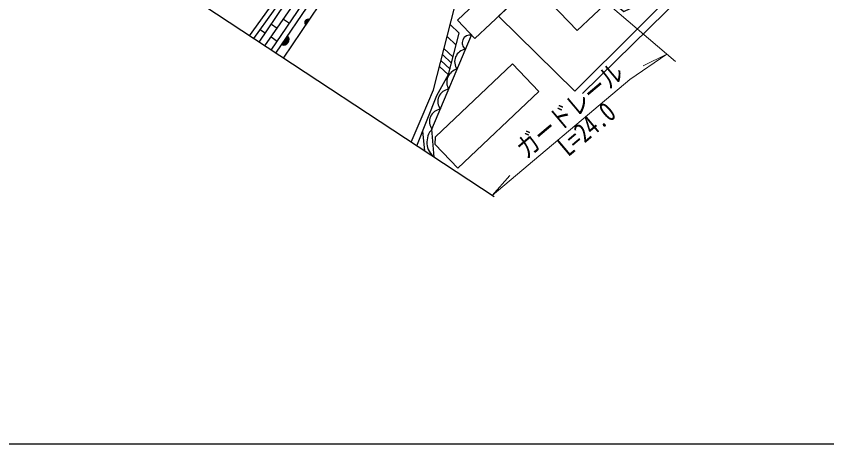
# Model space of a CAD drawing. Units: millimetres at full size, sheet at 1:1000; details may follow other scales. Extents: x 40000 to 680000, y 20000 to 380000.
# Drawn here: x 371262 to 446060, y 205000 to 244470 of the extents above; entities that cross this region are included whole.
import ezdxf
from ezdxf.enums import TextEntityAlignment as Align

# ---------------------------------------------------------------- set-up
doc = ezdxf.new("R2010")
doc.units = ezdxf.units.MM
doc.header["$LTSCALE"] = 1000
for name, color, linetype, lineweight in [('M-BGD', 7, 'Continuous', 25), ('M-BMK-OTRS', 5, 'Continuous', 25), ('M-STR-HTXT', 7, 'Continuous', 13), ('M-TTL-BAND', 7, 'Continuous', 25)]:
    doc.layers.add(name, color=color, linetype=linetype, lineweight=lineweight)
doc.styles.add('ＭＳ ゴシック', font='')
doc.styles.get('ＭＳ ゴシック').set_extended_font_data('MS Gothic')

msp = doc.modelspace()

# ---------------------------------------------------------------- hatches: boundary and pattern name
at = {"layer": 'M-BGD'}
for points in [[(398335, 244157), (397984, 243639, -0.84072)], [(396302, 242670, -0.82183), (395746, 241850)]]:
    msp.add_hatch(color=256, dxfattribs=at).paths.add_polyline_path(points)

# ---------------------------------------------------------------- linework, layer by layer
for p, q in [((415752, 244463), (418916, 247461)), ((395916, 244201), (396474, 243816)), ((397984, 243639), (398335, 244157)), ((422806, 237547), (415752, 244463)), ((393778, 243247), (394253, 242920)), ((394817, 243745), (395348, 243378)), ((411305, 243719), (412147, 242918)), ((394780, 242555), (395352, 242160)), ((396302, 242670), (395746, 241850)), ((411020, 242609), (411863, 241808)), ((411168, 239093), (412147, 242918)), ((410594, 240945), (411437, 240143)), ((410736, 241499), (411579, 240698)), ((410452, 240390), (411295, 239588)), ((410310, 239835), (411141, 239045)), ((408960, 232023), (408771, 233877)), ((409937, 232630), (409956, 233337))]:
    msp.add_line(p, q, dxfattribs=at)
for points in [[(395928, 240603), (399254, 245516), (401325, 248379), (403186, 250726), (405558, 253500), (409433, 257231), (410471, 258462), (411301, 259987), (411553, 260635), (411948, 261973), (412096, 263537)], [(395218, 241070), (398558, 246003), (400647, 248892), (402530, 251267), (404938, 254084), (408812, 257813), (409766, 258944), (410529, 260346), (410732, 260869), (411089, 262779)], [(394800, 241345), (398148, 246290), (400249, 249194), (402144, 251585), (404574, 254427), (408447, 258155), (409351, 259227), (410074, 260557), (410232, 260963), (410234, 262135)], [(407707, 232848), (408718, 235198), (409756, 237669), (412684, 249105), (415146, 253047), (417839, 256183), (422453, 258472), (427707, 260348), (431123, 261284), (434389, 261952), (437910, 260969)], [(393680, 242082), (396065, 245570), (398270, 248489), (400450, 251134), (402548, 253520), (404778, 255975), (408047, 259202), (410233, 261287)], [(392801, 242661), (394640, 245214), (397048, 248480), (399480, 251502), (402338, 254762), (405025, 257673), (408020, 260910)], [(393177, 242414), (395004, 244949), (397405, 248206), (399824, 251212), (402672, 254461), (405355, 257368), (408690, 260971)], [(394212, 241733), (397536, 246548), (400034, 249793), (403100, 253412), (405848, 256466), (410074, 260557)], [(418916, 247461), (423011, 243140), (426030, 246000), (427324, 244902), (430063, 246239), (427233, 252037), (420952, 249386), (418892, 253547), (425928, 257247), (425507, 258047), (428752, 259404), (428955, 258919), (429517, 259154), (430223, 257468), (437421, 260312), (439657, 254364), (422806, 237547)], [(437910, 260969), (440472, 253981), (423520, 237333)], [(409838, 231445), (409626, 234048), (413276, 242730)], [(409956, 233337), (417057, 240067), (419480, 237510), (412015, 230437), (409937, 232630)], [(408225, 232507), (410079, 237155), (411168, 239093)]]:
    msp.add_lwpolyline(points, dxfattribs=at)
msp.add_lwpolyline([(411977, 244101), (416316, 248213), (417922, 246519), (413582, 242407)], close=True, dxfattribs=at)
for centre, radius, start, end in [((398205, 243868), 318, 65.79204, 226.00977), ((395943, 242315), 505, 247.07181, 44.73), ((413143, 242016), 726, 79.47134, 234.92304), ((412881, 240272), 1160, 97.68238, 216.712), ((412215, 238383), 1225, 102.46813, 211.92625), ((411331, 236585), 1160, 97.68238, 216.712), ((410556, 234741), 1160, 97.68238, 216.712), ((410932, 232844), 1776, 137.36164, 231.96269)]:
    msp.add_arc(centre, radius, start, end, dxfattribs=at)
at = {"layer": 'M-BMK-OTRS'}
msp.add_line((415359, 227810), (365014, 260955), dxfattribs=at)
at = {"layer": 'M-STR-HTXT'}
for p, q in [((413760, 255995), (432085, 240300)), ((431299, 240974), (429101, 239879)), ((415185, 227925), (416824, 229753))]:
    msp.add_line(p, q, dxfattribs=at)
msp.add_lwpolyline([(431299, 240974), (427900, 238639), (415185, 227925)], dxfattribs=at)
at = {"layer": 'M-TTL-BAND'}
msp.add_line((40000, 205000), (579000, 205000), dxfattribs=at)

# ---------------------------------------------------------------- texts
at = {"layer": 'M-STR-HTXT', "style": 'ＭＳ ゴシック', "width": 0.8}
msp.add_text('ガードレール', height=1833, rotation=40.119, dxfattribs=at).set_placement((423287, 234685), align=Align.BOTTOM_CENTER)
msp.add_text('L=24.0', height=1833, rotation=40.119, dxfattribs=at).set_placement((423292, 234757), align=Align.TOP_CENTER)

doc.saveas('drawing.dxf')
